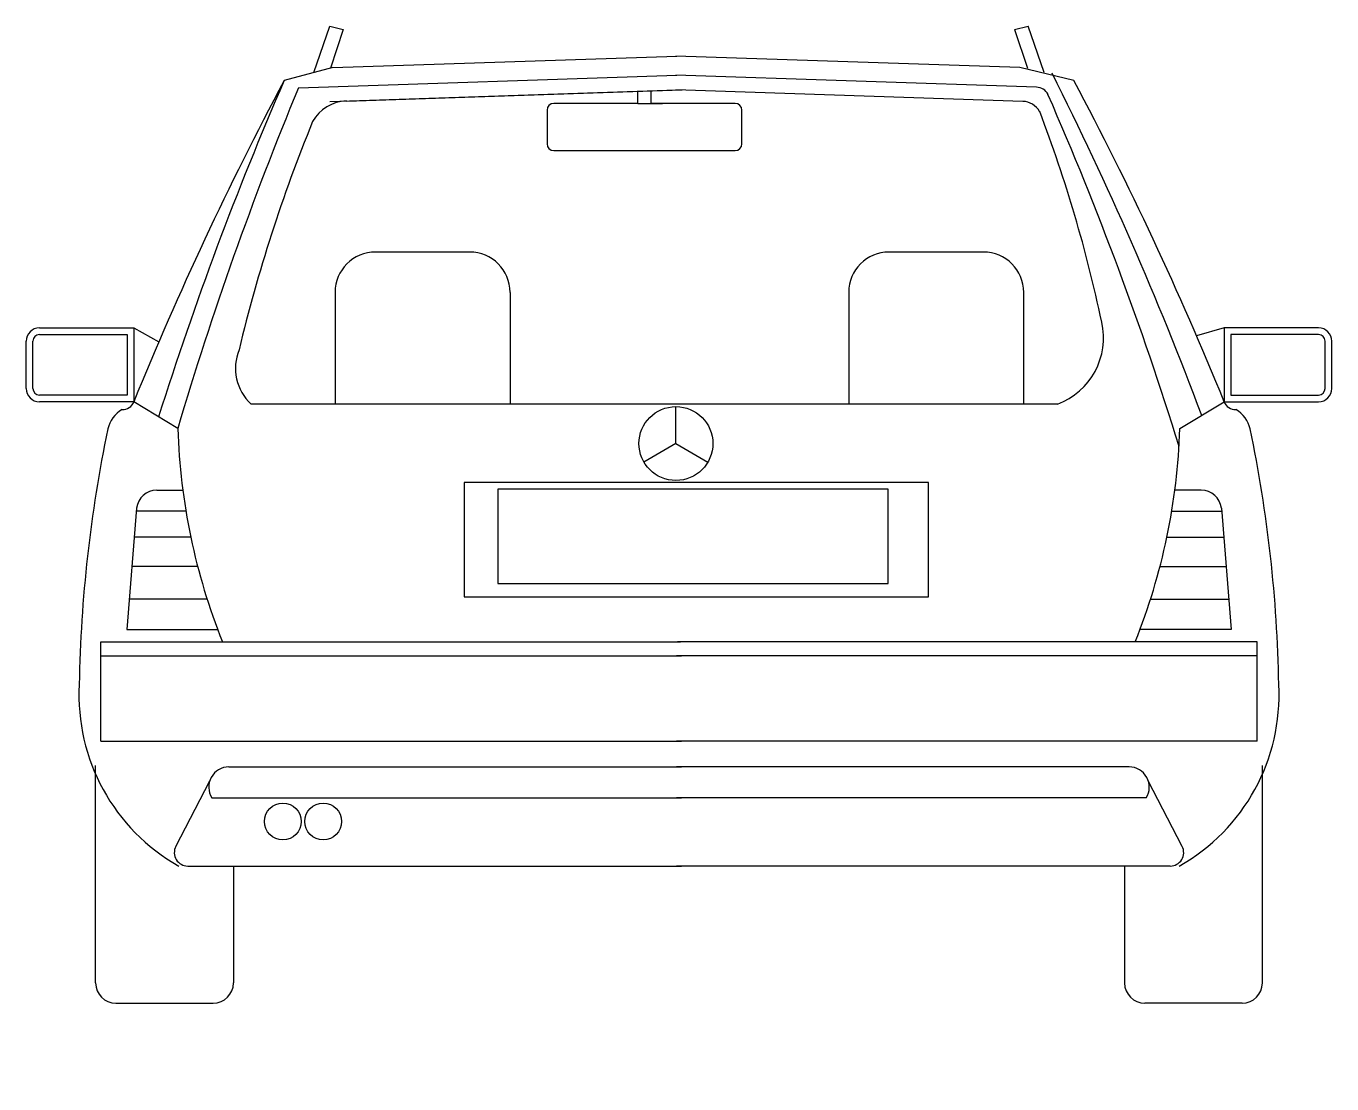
# Model space of a CAD drawing. Extents: x -97 to 97, y -12 to 145.
import ezdxf

# ---------------------------------------------------------------- set-up
doc = ezdxf.new("R2010")
doc.units = 0
doc.header["$LTSCALE"] = 25
doc.header["$MEASUREMENT"] = 0
doc.layers.get('0').update_dxf_attribs({"linetype": 'CONTINUOUS'})

msp = doc.modelspace()

# ---------------------------------------------------------------- linework, layer by layer
at = {"color": 0, "linetype": 'ByBlock'}
for p, q in [((-53.87, 138.31), (-51.49, 145.23)), ((-51.49, 145.23), (-49.5, 144.73)), ((-49.5, 144.73), (-51.42, 138.96)), ((50.25, 144.73), (52.25, 145.23)), ((50.25, 144.73), (52.18, 138.96)), ((54.63, 138.31), (52.25, 145.23)), ((-51.06, 139.06), (0.07, 140.77)), ((51.05, 139.06), (-0.08, 140.77)), ((-51.06, 139.06), (-58.3, 137.13)), ((-56.15, 136.06), (0.07, 137.95)), ((53.5, 136.15), (-0.08, 137.95)), ((59.07, 137.13), (51.05, 139.06)), ((-51.5, 134.04), (0.07, 135.77)), ((-49.04, 134.09), (0.85, 135.77)), ((-5.75, 133.73), (-5.75, 135.58)), ((-3.75, 133.73), (-3.75, 135.58)), ((51.49, 134.04), (-0.08, 135.77)), ((-19.23, 132.73), (-19.23, 127.72)), ((-5.75, 133.73), (-18.23, 133.73)), ((-5.75, 133.73), (-2.08, 133.73)), ((8.73, 133.73), (-3.75, 133.73)), ((9.73, 127.72), (9.73, 132.73)), ((-18.23, 126.72), (8.73, 126.72)), ((-30.72, 111.65), (-44.72, 111.65)), ((45.61, 111.65), (31.61, 111.65)), ((-50.72, 105.65), (-50.72, 89.06)), ((-24.72, 105.65), (-24.72, 89.06)), ((25.61, 105.65), (25.61, 89.06)), ((51.61, 89.06), (51.61, 105.65)), ((-94.64, 100.38), (-80.64, 100.38)), ((-94.64, 99.38), (-81.64, 99.38)), ((-81.64, 99.38), (-81.64, 90.38)), ((-80.64, 100.38), (-76.92, 98.28)), ((-80.64, 100.38), (-80.64, 89.38)), ((81.41, 100.38), (77.31, 99.17)), ((95.41, 100.38), (81.41, 100.38)), ((81.41, 100.38), (81.41, 89.38)), ((82.41, 99.38), (82.41, 90.38)), ((95.41, 99.38), (82.41, 99.38)), ((-96.64, 91.38), (-96.64, 98.38)), ((-95.64, 91.38), (-95.64, 98.38)), ((96.41, 91.38), (96.41, 98.38)), ((97.41, 91.38), (97.41, 98.38)), ((-81.64, 90.38), (-94.64, 90.38)), ((-80.64, 89.38), (-94.64, 89.38)), ((-74.11, 85.4), (-80.63, 89.4)), ((74.83, 85.4), (81.4, 89.4)), ((81.41, 89.38), (95.41, 89.38)), ((82.41, 90.38), (95.41, 90.38)), ((-63.21, 89.06), (56.61, 89.06)), ((-0.07, 83.18), (-0.07, 88.67)), ((-0.07, 83.18), (-4.82, 80.43)), ((-0.07, 83.18), (4.69, 80.43)), ((4.26, 80.68), (4.26, 80.68)), ((-77.23, 76.24), (-73.36, 76.24)), ((78, 76.24), (74.08, 76.24)), ((-80.21, 73.58), (-81.68, 55.53)), ((-72.9, 73.15), (-80.26, 73.15)), ((73.62, 73.15), (81.02, 73.15)), ((80.98, 73.58), (82.45, 55.53)), ((-72.17, 69.24), (-80.56, 69.24)), ((72.89, 69.24), (81.33, 69.24)), ((-71.15, 64.89), (-80.92, 64.89)), ((71.87, 64.89), (81.69, 64.89)), ((-69.75, 60.06), (-81.31, 60.06)), ((70.47, 60.06), (82.08, 60.06)), ((-81.68, 55.53), (-68.17, 55.53)), ((82.45, 55.53), (68.89, 55.53)), ((-85.51, 53.72), (0.62, 53.72)), ((-85.51, 38.94), (-85.51, 53.72)), ((86.28, 53.72), (0.15, 53.72)), ((86.28, 38.94), (86.28, 53.72)), ((-85.51, 51.64), (0.77, 51.64)), ((86.28, 51.64), (-0.01, 51.64)), ((-85.51, 38.94), (0.77, 38.94)), ((86.28, 38.94), (-0.01, 38.94)), ((-86.31, 3), (-86.31, 35.31)), ((-66.5, 35.12), (0.78, 35.12)), ((67.27, 35.12), (-0.01, 35.12)), ((87.08, 3), (87.08, 35.31)), ((-74.4, 23.3), (-69.35, 33.04)), ((75.17, 23.3), (70.12, 33.04)), ((-69.02, 30.5), (0.78, 30.5)), ((69.79, 30.5), (-0.01, 30.5)), ((-72.62, 20.38), (-65.83, 20.38)), ((-65.83, 20.38), (-65.83, 3)), ((-65.83, 20.38), (0.77, 20.38)), ((66.6, 20.38), (-0.01, 20.38)), ((66.6, 20.38), (66.6, 3)), ((73.39, 20.38), (66.6, 20.38)), ((-83.31, 0), (-68.83, 0)), ((84.08, 0), (69.6, 0))]:
    msp.add_line(p, q, dxfattribs=at)
for points in [[(-31.55, 60.38), (37.45, 60.38), (37.45, 77.38), (-31.55, 77.38)], [(-26.55, 62.38), (31.45, 62.38), (31.45, 76.38), (-26.55, 76.38)]]:
    msp.add_lwpolyline(points, close=True, dxfattribs=at)
for centre, radius in [((-0.07, 83.18), 5.49), ((-58.48, 27.01), 2.74), ((-52.49, 27.01), 2.74)]:
    msp.add_circle(centre, radius, dxfattribs=at)
for centre, radius, start, end in [((-401.56, -92.2), 512.14, 20.5254, 26.7387), ((395.99, -104.47), 514.54, 151.9952, 157.8684), ((413.8, -67.51), 514.54, 156.565, 162.509), ((416.16, -59.83), 511.33, 157.4734, 163.4996), ((416.16, -59.83), 511.33, 157.4734, 163.4996), ((53.44, 134.15), 2, 26.8796, 88.076), ((-395.22, -104.47), 514.54, 22.1316, 28.0048), ((-48.84, 128.1), 6, 91.924, 150.52), ((51.38, 131.04), 3, 29.8953, 88.076), ((-402.38, -65.15), 499.48, 17.2232, 23.6303), ((-18.23, 132.73), 1, 90, 180), ((8.73, 132.73), 1, 0, 90), ((-140.45, 58.3), 208.13, 11.9067, 20.8969), ((161.18, 42.98), 232.56, 157.7476, 166.5417), ((-18.23, 127.72), 1, 180, 270), ((8.73, 127.72), 1, 270, 0), ((-44.72, 105.65), 6, 90, 180), ((-30.72, 105.65), 6, 0, 90), ((31.61, 105.65), 6, 90, 180), ((45.61, 105.65), 6, 0, 90), ((53.01, 98.87), 10.46, 290.1555, 13.0815), ((-94.64, 98.38), 2, 90, 180), ((-94.64, 98.38), 1, 90, 180), ((95.41, 98.38), 2, 0, 90), ((95.41, 98.38), 1, 0, 90), ((-58.28, 94.37), 7.25, 157.8478, 227.1797), ((-94.64, 91.38), 2, 180, 270), ((-94.64, 91.38), 1, 180, 270), ((95.41, 91.38), 1, 270, 0), ((95.41, 91.38), 2, 270, 0), ((-82.32, 90.07), 1.83, 268.2917, 338.2065), ((83.09, 90.07), 1.83, 201.7935, 271.7083), ((-79.93, 84.24), 4.7, 121.4249, 166.3578), ((80.7, 84.24), 4.7, 13.6422, 58.5751), ((19.02, 88.37), 93.17, 181.8285, 201.8335), ((-18.3, 88.37), 93.17, 338.1665, 358.1715), ((114.79, 43.8), 203.57, 168.2232, 178.9977), ((-114.02, 43.8), 203.57, 1.0023, 11.7768), ((-77.23, 73.24), 3, 90, 173.4182), ((78, 73.24), 3, 6.5818, 90), ((-59.62, 45.79), 29.17, 176.9114, 240.5742), ((60.39, 45.79), 29.17, 299.4258, 3.0886), ((-66.5, 32.12), 3, 90, 212.3871), ((67.27, 32.12), 3, 327.6129, 90), ((-72.62, 22.38), 2, 152.5978, 270), ((73.39, 22.38), 2, 270, 27.4022), ((-83.31, 3), 3, 180, 270), ((-68.83, 3), 3, 270, 0), ((69.6, 3), 3, 180, 270), ((84.08, 3), 3, 270, 0), ((-83.31, -6), 6, 90, 90)]:
    msp.add_arc(centre, radius, start, end, dxfattribs=at)

doc.saveas('drawing.dxf')
